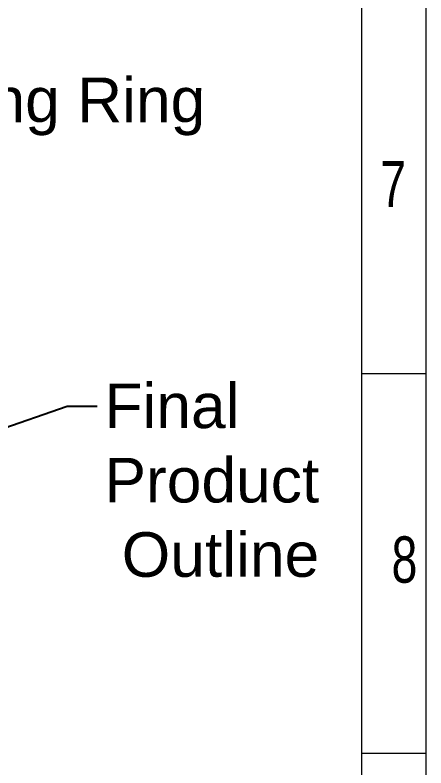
# Model space of a CAD drawing. Header units: millimetres. Extents: x -4200 to 3581, y -7493 to -4075.
# Drawn here: x -3211.5 to -3101, y -6977.9 to -6775.3 of the extents above; entities that cross this region are included whole.
import ezdxf
from ezdxf import colors
from ezdxf.entities.mleader import LeaderData, LeaderLine
from ezdxf.math import Vec2, Vec3

# ---------------------------------------------------------------- set-up
doc = ezdxf.new("R2010")
doc.units = ezdxf.units.MM
doc.header["$LTSCALE"] = 0.7
doc.linetypes.add('SLD-SOLID', pattern=[0])
doc.layers.add('out txt', color=202, linetype='Continuous', lineweight=13)
doc.layers.add('txt', color=20, linetype='Continuous')
doc.styles.add('SLDTEXTSTYLE0', font='TXT', dxfattribs={"width": 0.75})
doc.styles.get("Standard").update_dxf_attribs({"font": 'arial.ttf'})

# ---------------------------------------------------------------- blocks, each defined once
blk = doc.blocks.new('out border')
at = {"layer": 'out txt', "linetype": 'SLD-SOLID'}
for p, q in [((688.92, 505.03), (688.92, -505.03)), ((688.92, -87.99), (703.88, -87.99)), ((688.92, -87.99), (703.88, -87.99)), ((688.92, -175.97), (703.88, -175.97)), ((688.92, -175.97), (703.88, -175.97))]:
    blk.add_line(p, q, dxfattribs=at)
blk.add_lwpolyline([(-29.92, -519.99), (-29.92, 519.99), (703.88, 519.99), (703.88, -519.99)], close=True, dxfattribs=at)
at = {"layer": 'out txt', "linetype": 'Continuous', "char_height": 10.73, "attachment_point": 2, "style": 'SLDTEXTSTYLE0'}
for s, insert in [('7', (696.3, -38.73)), ('8', (698.9, -125.75))]:
    blk.add_mtext(s, dxfattribs=dict(at, insert=insert))

msp = doc.modelspace()

# ---------------------------------------------------------------- block references
at = {"layer": 'out txt', "xscale": 1.16111355444, "yscale": 1.16111355444, "zscale": 1.16111355444}
msp.add_blockref('out border', (-3918.32, -6769.59), dxfattribs=at)

# ---------------------------------------------------------------- leaders
at = {"layer": 'txt', "lineweight": 9}
ml = msp.add_multileader_mtext('Standard', dxfattribs=at)
ml.set_content('4. Locating Ring', color=256)
ml.set_leader_properties()
ml.build(insert=Vec2(0, 0))
ml.multileader.update_dxf_attribs({"arrow_head_size": 10})
ctx = ml.context
ctx.base_point, ctx.char_height, ctx.arrow_head_size, ctx.plane_origin = Vec3(-3283.51, -6799.93), 12, 10, Vec3(-3319.42, -6835.93)
notes = []
notes.append((ctx, [(0, (1, 1, 0), (-3291.51, -6799.93), (1, 0), 8, [(0, [(-3319.42, -6835.93)], 0, [])])]))
ctx.mtext.insert, ctx.mtext.flow_direction = Vec3(-3281.51, -6792.16), 5
ml = msp.add_multileader_mtext('Standard', dxfattribs=at)
ml.set_content('Final \\PProduct\\P Outline', color=256)
ml.set_leader_properties()
ml.build(insert=Vec2(0, 0))
ml.multileader.update_dxf_attribs({"arrow_head_size": 10})
ctx = ml.context
ctx.base_point, ctx.char_height, ctx.arrow_head_size, ctx.plane_origin = Vec3(-3189.5, -6880.57), 12, 10, Vec3(-3301.07, -6916.57)
notes.append((ctx, [(0, (1, 1, 0), (-3197.5, -6880.57), (1, 0), 8, [(0, [(-3301.07, -6916.57)], 0, [])])]))
ctx.mtext.insert, ctx.mtext.flow_direction = Vec3(-3187.5, -6874.47), 5
for ctx, leaders in notes:
    for number, flags, end, landing, length, lines in leaders:
        leader = LeaderData()
        leader.index, (leader.has_last_leader_line, leader.has_dogleg_vector, leader.attachment_direction) = number, flags
        leader.last_leader_point, leader.dogleg_vector, leader.dogleg_length = Vec3(end), Vec3(landing), length
        for number, points, colour, breaks in lines:
            line = LeaderLine()
            line.index, line.vertices, line.color, line.breaks = number, Vec3.list(points), colors.encode_raw_color(colour), breaks
            leader.lines.append(line)
        ctx.leaders.append(leader)

doc.saveas('drawing.dxf')
